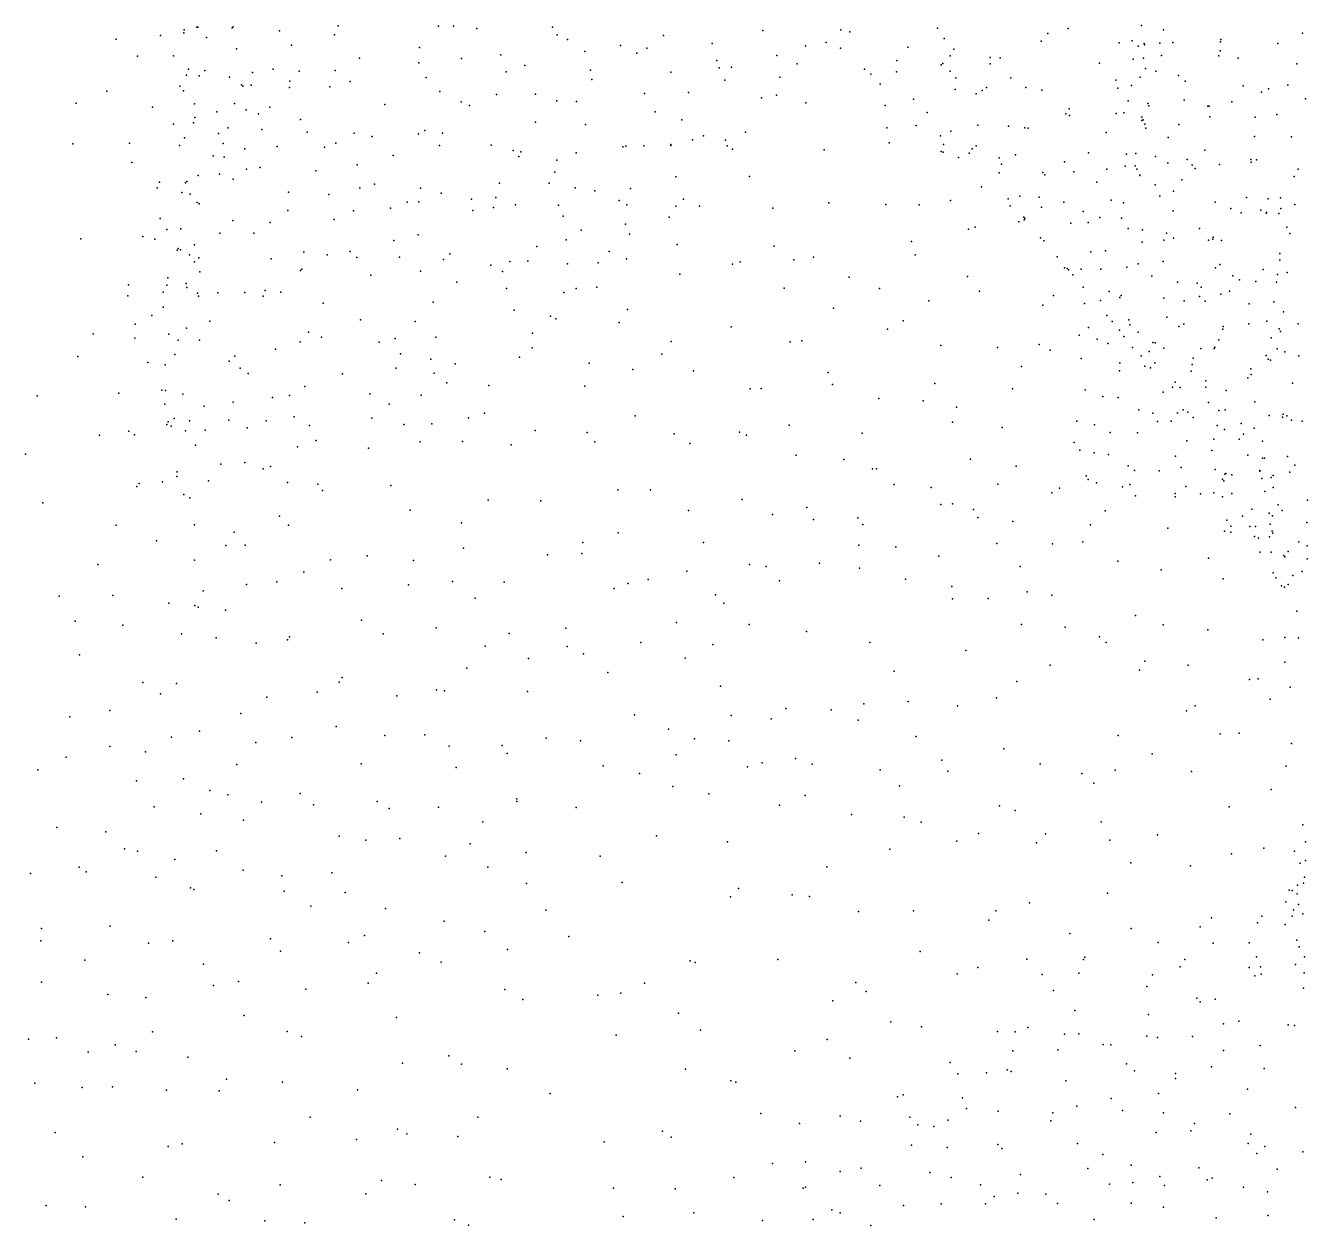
# Model space of a CAD drawing. Header units: metres. Extents: x -24.3 to 24.3, y -27.7 to 27.7.
# Drawn here: x -14.41 to -8.87, y -5.17 to 0.01 of the extents above; entities that cross this region are included whole.
import ezdxf

# ---------------------------------------------------------------- set-up
doc = ezdxf.new("R2010")
doc.units = ezdxf.units.M

msp = doc.modelspace()

# ---------------------------------------------------------------- linework, layer by layer
for p in [(-13.6699, 0.0031, 7.7257), (-13.6661, 0.0033, 7.4942), (-13.5181, 0.0003, 5.1321), (-13.5133, 0.0038, -4.4249), (-13.0594, 0.0093, -5.2602), (-12.6266, 0.0075, -8.0247), (-12.5624, 0.0078, 4.7697), (-12.135, 0.0028, -8.5539), (-9.5916, 0.0097, -10.8361), (-14.0194, -0.0486, 12.5831), (-13.828, -0.0327, 6.1402), (-13.7263, -0.0217, 12.5605), (-13.7247, -0.0083, 6.9652), (-13.6282, -0.042, 8.3291), (-13.3132, -0.0125, -5.9691), (-13.076, -0.0294, 4.9163), (-12.4612, -0.0027, 13.3676), (-12.1145, -0.0294, 7.8887), (-12.0701, -0.0509, 13.8718), (-11.6558, -0.0335, 14.4438), (-11.2269, -0.0116, 6.6206), (-10.8899, -0.0085, 17.8333), (-10.8504, -0.0167, 18.7559), (-10.4718, -0.0017, -5.1711), (-10.4427, -0.0464, 16.8062), (-9.9962, -0.0241, -4.8644), (-9.9075, -0.0024, 21.1174), (-9.496, -0.0083, -4.6026), (-9.248, -0.0503, 21.724), (-8.8953, -0.0232, 23.6094), (-13.4997, -0.0902, 8.8347), (-13.2613, -0.0742, -6.9103), (-12.7085, -0.0842, 13.0864), (-11.9953, -0.1025, -8.752), (-11.8407, -0.0765, 7.5489), (-11.7701, -0.1087, -8.955), (-11.7272, -0.087, 5.1215), (-11.4454, -0.0677, 7.0221), (-11.042, -0.0772, 5.7042), (-10.9526, -0.0637, 18.2507), (-10.8902, -0.0872, 18.5272), (-10.5997, -0.0836, 19.4586), (-10.401, -0.0916, 16.5619), (-10.0243, -0.057, -6.1466), (-9.6868, -0.0649, -11.3456), (-9.6313, -0.056, -10.3137), (-9.6049, -0.0786, -18.4524), (-9.5801, -0.0674, -10.615), (-9.5785, -0.0732, -6.4661), (-9.5115, -0.0664, -12.2601), (-9.4552, -0.063, 24.4672), (-9.2509, -0.0997, -20.2909), (-9.2505, -0.0597, 26.0893), (-9.0022, -0.0677, -4.3368), (-13.9261, -0.1224, -4.2178), (-13.7706, -0.1213, 5.9197), (-12.9673, -0.1312, 8.9469), (-12.7116, -0.1508, 8.7455), (-12.5272, -0.1318, 8.4715), (-12.3577, -0.1166, 4.9044), (-12.2537, -0.163, 13.6552), (-11.4243, -0.1415, 5.3309), (-11.1663, -0.1197, 15.1191), (-11.0774, -0.1559, 5.9358), (-10.6481, -0.1409, 17.4276), (-10.4555, -0.1597, -5.3592), (-10.449, -0.1535, -9.5952), (-10.4172, -0.1209, -5.7068), (-10.2452, -0.1285, 20.4551), (-10.2448, -0.1552, -5.847), (-10.2011, -0.1295, -9.7002), (-9.773, -0.1525, -4.8599), (-9.6265, -0.1345, -11.9485), (-9.5825, -0.1304, 25.0295), (-9.505, -0.1187, 25.672), (-9.2573, -0.1204, -6.6866), (-9.1741, -0.1306, -12.5992), (-8.9201, -0.1548, 22.0753), (-13.7152, -0.2041, 8.0246), (-13.7067, -0.1789, 6.8278), (-13.6604, -0.207, 7.0423), (-13.6359, -0.1837, 5.6394), (-13.5294, -0.2126, 5.3717), (-13.4305, -0.1922, 12.751), (-13.3406, -0.1788, -5.4465), (-13.2291, -0.1867, -7.1487), (-13.0727, -0.1846, -7.4291), (-12.6804, -0.2141, -8.0341), (-12.3348, -0.1905, -8.4297), (-11.9708, -0.1824, 14.0567), (-11.6242, -0.1916, 7.3143), (-11.4141, -0.1721, 14.8098), (-11.3621, -0.1691, 6.8061), (-11.1522, -0.2127, -9.2883), (-10.7877, -0.1779, 18.0083), (-10.7601, -0.1993, -9.4687), (-10.6492, -0.1901, 19.1467), (-10.417, -0.1873, 16.2305), (-10.3929, -0.2163, 19.9537), (-10.156, -0.2164, -5.1517), (-9.5968, -0.2133, 24.7781), (-9.5732, -0.176, 25.3555), (-9.5287, -0.1864, -18.1398), (-9.4319, -0.2059, 24.2616), (-14.0587, -0.2727, -4.1175), (-13.7445, -0.2512, -4.3486), (-13.7275, -0.2715, 7.7227), (-13.4774, -0.2454, 9.0382), (-13.4717, -0.2516, -5.92), (-13.4355, -0.2481, -6.7432), (-13.2705, -0.257, 12.8876), (-13.2681, -0.2296, -4.8622), (-13.0966, -0.2551, 5.0786), (-13.0084, -0.2317, 13.0056), (-12.6217, -0.2754, 4.9641), (-11.965, -0.2233, 7.7404), (-11.3899, -0.2263, -9.1706), (-10.7196, -0.2426, 15.7438), (-10.3956, -0.2655, 17.1409), (-10.2796, -0.2711, 20.258), (-10.2603, -0.2571, -5.5491), (-10.0905, -0.2577, 20.7112), (-10.0209, -0.2686, -9.939), (-9.7016, -0.2253, 21.3194), (-9.6937, -0.261, -11.7646), (-9.6341, -0.2486, -19.4663), (-9.403, -0.2306, -6.5603), (-9.1516, -0.2508, 21.8168), (-9.0421, -0.2629, -4.5201), (-8.9595, -0.2469, -17.2315), (-14.1918, -0.3249, 12.8451), (-13.6799, -0.3277, 6.3799), (-13.5077, -0.3262, -6.5357), (-12.8579, -0.3308, 5.0783), (-12.5293, -0.3193, -8.2741), (-12.3764, -0.2873, 8.3719), (-12.2076, -0.2858, -8.6092), (-12.1163, -0.3157, 8.0134), (-12.0304, -0.3182, -8.8157), (-11.7377, -0.2841, 5.3235), (-11.5476, -0.2793, 14.6699), (-11.232, -0.3024, 5.7364), (-11.1676, -0.2909, 6.1398), (-11.0411, -0.3235, 15.3533), (-10.5755, -0.3079, 17.666), (-10.3051, -0.2846, 16.8018), (-9.6489, -0.3146, -19.0898), (-9.5641, -0.3259, -12.0702), (-9.4063, -0.3128, 25.864), (-9.2014, -0.319, 26.0974), (-9.0725, -0.277, -6.7904), (-8.883, -0.3068, 23.2562), (-13.8621, -0.3427, 12.883), (-13.6793, -0.3864, 6.6134), (-13.5844, -0.3621, -6.155), (-13.4579, -0.354, 5.6124), (-13.4037, -0.3711, -5.1099), (-13.3547, -0.3426, 5.3235), (-12.4931, -0.3355, 13.486), (-11.6916, -0.3631, 14.5084), (-10.6973, -0.3352, 18.3178), (-10.517, -0.3661, 19.3138), (-9.9172, -0.3709, -5.1304), (-9.9037, -0.35, 20.9629), (-9.9017, -0.3789, -6.1578), (-9.7007, -0.3703, -11.3161), (-9.668, -0.3664, -4.9715), (-9.5898, -0.3856, 25.2502), (-9.5588, -0.3366, 25.5402), (-9.3039, -0.3374, 23.942), (-9.2985, -0.3377, -17.7231), (-9.2959, -0.384, -12.4137), (-9.1009, -0.3853, -12.5338), (-9.0066, -0.3737, 26.1999), (-13.7706, -0.4154, 8.3928), (-13.6853, -0.4103, 7.1566), (-13.5355, -0.4312, -4.6481), (-13.3902, -0.4389, -7.0493), (-13.2231, -0.396, -7.2882), (-12.2075, -0.4073, 13.815), (-11.992, -0.4179, 5.3827), (-11.5758, -0.3968, 7.1482), (-10.6915, -0.4314, -9.4606), (-10.5634, -0.4219, 17.9953), (-10.2971, -0.4195, 16.5563), (-10.1656, -0.4245, 20.411), (-10.0947, -0.4324, -5.4203), (-10.0807, -0.4329, -5.815), (-9.5891, -0.3993, -6.3923), (-9.5836, -0.3973, -18.5707), (-9.5772, -0.4161, 24.5012), (-9.5719, -0.4325, 21.4159), (-9.4295, -0.4179, -4.8659), (-13.7243, -0.4742, 8.9557), (-13.5764, -0.4555, -5.698), (-13.1933, -0.4511, 5.4285), (-12.9913, -0.4541, 13.1838), (-12.9137, -0.4697, 5.2532), (-12.7132, -0.4572, 13.3454), (-12.6864, -0.4431, -8.1186), (-12.6089, -0.4547, 8.7035), (-11.53, -0.4834, 14.7624), (-11.4829, -0.4664, 6.9185), (-11.3877, -0.4844, 14.9506), (-11.3006, -0.4508, 6.3759), (-10.6806, -0.4961, 15.8852), (-10.4585, -0.4664, 18.9153), (-10.4146, -0.4463, 16.2127), (-9.7438, -0.4521, 21.1846), (-9.4761, -0.4734, 24.2703), (-9.103, -0.4693, 23.4782), (-8.9432, -0.4704, -20.6527), (-14.2059, -0.5015, -4.0476), (-13.9617, -0.4982, -4.1668), (-13.7449, -0.5079, 7.5016), (-13.6005, -0.5527, 6.8341), (-13.5572, -0.5, 9.2298), (-13.463, -0.523, -4.9121), (-13.3232, -0.5121, 13.0338), (-13.1186, -0.5157, 9.1841), (-13.0703, -0.4982, -7.5611), (-12.8231, -0.5511, 8.9419), (-12.6228, -0.5081, 5.203), (-12.3989, -0.5067, 8.4593), (-12.3037, -0.5301, -8.6105), (-12.2714, -0.5351, 8.2585), (-12.0319, -0.5392, 14.0973), (-11.8303, -0.5131, 5.6037), (-11.8178, -0.5108, -8.9509), (-11.7402, -0.5101, 7.4439), (-11.6242, -0.503, 5.6966), (-11.6242, -0.508, -9.0583), (-11.3807, -0.5095, 5.8945), (-11.3576, -0.5242, 6.5785), (-10.9611, -0.5263, -9.322), (-10.456, -0.5339, -9.536), (-10.4482, -0.5366, 18.406), (-10.4462, -0.5032, 18.6969), (-10.3354, -0.5409, 19.2461), (-10.3226, -0.522, 19.6066), (-10.3054, -0.5088, 17.4326), (-10.1358, -0.5477, 20.188), (-9.8202, -0.5395, -10.1765), (-9.6559, -0.5454, -5.112), (-9.6156, -0.5423, -19.3692), (-9.317, -0.5286, 21.7054), (-13.9507, -0.582, 13.0392), (-13.5517, -0.5587, -6.7095), (-13.3972, -0.6036, 6.2812), (-12.9779, -0.5912, 5.5588), (-12.2793, -0.555, 5.4295), (-12.1163, -0.5717, 8.0099), (-10.3811, -0.5605, 17.7771), (-10.2057, -0.561, 16.8767), (-10.1952, -0.5884, 19.8737), (-9.923, -0.5781, -5.4645), (-9.6621, -0.5972, -11.6843), (-9.6178, -0.5964, 24.7878), (-9.5299, -0.5556, -12.0309), (-9.4779, -0.5833, 25.7067), (-9.3935, -0.5685, -6.4989), (-9.3719, -0.5934, 24.0153), (-9.3594, -0.6068, -18.1352), (-9.2539, -0.5907, 23.7652), (-9.119, -0.5682, -6.6973), (-9.1181, -0.5803, -4.7792), (-9.0948, -0.5696, 26.0597), (-13.7136, -0.6633, 13.0964), (-13.6653, -0.637, 7.0919), (-13.5723, -0.6318, -5.1162), (-13.5131, -0.6535, -6.9019), (-13.4561, -0.6095, 6.505), (-13.1569, -0.6178, 5.7546), (-12.125, -0.6228, 5.6412), (-11.6018, -0.6434, 6.9836), (-11.2842, -0.6414, 15.1404), (-10.2055, -0.6256, 17.2166), (-10.0165, -0.6245, -5.7119), (-10.0085, -0.634, 20.4247), (-9.8838, -0.6216, -5.9746), (-9.741, -0.6105, -10.4183), (-9.6107, -0.6102, 25.026), (-9.5987, -0.6361, -6.324), (-9.5981, -0.6377, -19.0059), (-9.4174, -0.6562, -5.0554), (-8.9317, -0.6422, 22.1933), (-8.9148, -0.6107, 22.8858), (-13.8422, -0.6909, 8.1719), (-13.831, -0.6666, 8.7459), (-13.7357, -0.7115, -5.8053), (-13.7198, -0.6693, 9.1123), (-13.6995, -0.7175, 7.3602), (-13.2741, -0.7102, 6.1198), (-13.1005, -0.7193, -7.5776), (-12.9667, -0.6903, -7.784), (-12.9026, -0.6756, 13.3654), (-12.7051, -0.6925, 13.4641), (-12.6158, -0.7139, 5.5965), (-12.3641, -0.6708, 5.6273), (-12.1485, -0.6707, -8.7227), (-12.0369, -0.6914, 5.8377), (-11.9521, -0.704, 7.7304), (-11.7973, -0.6937, 5.9632), (-10.2813, -0.6866, -9.5291), (-9.7844, -0.6658, -5.2916), (-9.5319, -0.6776, -18.6849), (-9.4526, -0.7045, -19.8773), (-13.669, -0.7539, -5.3263), (-13.6598, -0.7603, -4.6703), (-12.7625, -0.7533, -8.1247), (-12.7124, -0.7511, 8.8339), (-12.4844, -0.7395, 13.6628), (-12.3786, -0.7327, -8.5717), (-12.2943, -0.7638, 13.87), (-12.1083, -0.765, 14.0858), (-11.8465, -0.7461, 7.4117), (-11.8138, -0.7637, 7.1562), (-11.6019, -0.7695, 6.7768), (-11.5689, -0.7391, 6.2508), (-11.5, -0.7695, -9.0384), (-10.9417, -0.7552, -9.1877), (-10.6953, -0.7632, 15.9589), (-10.5513, -0.7636, 16.1487), (-10.4158, -0.7459, 16.3184), (-10.1671, -0.7382, 18.7822), (-10.1584, -0.7689, 18.524), (-10.1163, -0.7268, 17.0188), (-10.033, -0.7317, -9.7284), (-10.0234, -0.7746, 19.9776), (-9.9259, -0.752, 20.6064), (-9.7219, -0.7447, 21.0407), (-9.6681, -0.7562, -11.5086), (-9.5121, -0.7275, 21.3604), (-9.2733, -0.7527, 25.8309), (-9.1372, -0.7331, 23.4428), (-9.0443, -0.7378, -17.7204), (-8.9904, -0.7346, -20.4573), (-8.9295, -0.7631, 22.4243), (-13.829, -0.8239, -4.2673), (-13.2774, -0.7885, -7.3118), (-13.0772, -0.8272, 6.1616), (-12.9932, -0.7902, 9.0845), (-12.8342, -0.7784, 5.8781), (-12.4781, -0.7881, 8.5575), (-12.3886, -0.7751, 5.8365), (-12.0884, -0.813, 6.0816), (-11.6304, -0.8179, 6.5229), (-11.1824, -0.7791, -9.1138), (-10.0996, -0.818, 19.0499), (-10.0976, -0.8285, 17.4291), (-10.0955, -0.8235, 19.497), (-9.8434, -0.7925, -10.0385), (-9.7717, -0.8183, -5.537), (-9.6777, -0.8218, -10.8434), (-9.4543, -0.7907, 25.57), (-9.2051, -0.7803, 21.8492), (-9.1607, -0.7992, -17.9928), (-9.076, -0.7879, -6.692), (-9.0533, -0.8005, -4.8052), (-9.0507, -0.7968, 25.9915), (-8.9984, -0.801, 23.0934), (-8.9895, -0.7798, -12.4473), (-13.7997, -0.8705, 13.2131), (-13.7388, -0.8682, -6.155), (-13.5154, -0.8319, 9.2201), (-13.3533, -0.84, 6.7348), (-12.0113, -0.8738, -8.7602), (-11.8191, -0.8482, 6.2952), (-10.3382, -0.8696, -9.4029), (-10.3089, -0.8609, 16.5737), (-10.1203, -0.8378, 18.0113), (-9.8959, -0.8436, 20.2383), (-9.8208, -0.8402, -5.9237), (-9.6484, -0.8662, -5.3402), (-9.5862, -0.8717, 25.0036), (-9.3407, -0.8669, -12.1631), (-8.9634, -0.8611, 22.7275), (-14.1718, -0.9112, 13.1171), (-13.9029, -0.9016, 8.3145), (-13.8515, -0.9124, 8.8602), (-13.6808, -0.9363, 7.3917), (-13.5717, -0.8866, -6.7999), (-13.424, -0.8865, 6.9551), (-12.8196, -0.9184, 8.9436), (-12.715, -0.8931, 6.0591), (-12.0752, -0.9159, 7.8657), (-11.8015, -0.8906, 6.9264), (-11.5961, -0.9362, 14.8287), (-10.5843, -0.9231, -9.2385), (-10.0274, -0.9074, 17.7561), (-10.0126, -0.9195, 18.4225), (-9.5885, -0.9253, 24.4417), (-9.4953, -0.917, 24.1648), (-9.4838, -0.8865, -6.3642), (-9.4522, -0.9075, -11.8959), (-9.3015, -0.9175, 21.6766), (-9.2832, -0.9121, -18.3319), (-9.2813, -0.9044, -6.5445), (-9.2458, -0.9184, -5.0118), (-8.951, -0.8877, 22.2256), (-13.7547, -0.9605, -5.8057), (-13.7512, -0.9533, 7.7327), (-13.7416, -0.9589, 9.0566), (-13.7017, -0.9806, -5.4314), (-13.6612, -0.9931, -4.8166), (-13.2082, -0.9692, 13.385), (-13.1072, -0.9806, 9.1616), (-13.0084, -0.9664, 13.4783), (-12.9796, -0.9913, 6.4494), (-12.7946, -0.9908, 6.331), (-12.5786, -0.9765, 6.2147), (-12.2017, -0.9435, -8.6312), (-11.8899, -0.9663, 14.446), (-11.1778, -0.9428, 15.383), (-11.0078, -0.9903, 15.6235), (-10.5687, -0.9799, 16.1995), (-9.9551, -0.9887, 17.9879), (-9.8101, -0.9668, -5.7081), (-9.7469, -0.9622, 20.732), (-8.9943, -0.9744, -12.2885), (-13.6798, -1.0101, -5.162), (-13.3488, -0.9972, 9.231), (-13.2231, -1.0473, 6.8072), (-13.2172, -1.0423, -7.4678), (-12.7044, -1.0507, 13.6624), (-12.6047, -1.0003, 8.7154), (-12.4007, -1.0252, -8.4828), (-12.3195, -1.0084, 6.3541), (-12.2405, -1.0071, 8.1703), (-12.0697, -1.0184, 6.5268), (-11.9374, -1.0141, 7.6008), (-11.8154, -0.9969, 6.6269), (-11.3577, -1.0205, -8.9874), (-11.3239, -1.0106, 15.2132), (-11.0924, -1.0016, -9.0596), (-9.924, -1.0363, -9.7881), (-9.9126, -1.0389, 19.6587), (-9.9069, -1.0447, 19.0473), (-9.8509, -1.0414, 19.8703), (-9.7664, -1.0427, 20.2957), (-9.6549, -1.0331, -11.0576), (-9.6053, -1.0195, -11.3997), (-9.4982, -1.0086, 25.2566), (-9.2714, -1.0365, -12.0176), (-9.2528, -1.0225, -19.8846), (-9.0651, -1.0432, -4.9042), (-8.9938, -1.0029, 22.9443), (-13.7952, -1.08, -6.0298), (-13.7167, -1.104, -6.3474), (-13.6574, -1.0534, -6.5564), (-12.9187, -1.068, -7.8825), (-12.548, -1.0984, 6.4974), (-12.3504, -1.0517, 13.9306), (-11.5849, -1.0634, -8.9164), (-10.8528, -1.0771, 15.8576), (-10.3426, -1.0732, 16.5357), (-9.8873, -1.0667, 18.3024), (-9.5466, -1.0718, 24.6577), (-9.4353, -1.0984, -6.4552), (-9.3513, -1.1027, 25.4077), (-9.1966, -1.0709, 21.8149), (-9.1672, -1.088, 25.6915), (-9.0974, -1.0955, 23.148), (-9.0085, -1.0977, 22.575), (-9.0041, -1.0644, -6.8402), (-8.9621, -1.0564, -20.175), (-13.9688, -1.1572, -4.1169), (-13.9651, -1.1103, 8.5701), (-13.8164, -1.141, 8.9214), (-13.7995, -1.1116, 7.9395), (-13.7135, -1.1208, -4.6267), (-13.6681, -1.1457, 7.4914), (-13.6635, -1.1594, 9.171), (-13.5791, -1.1439, -6.9016), (-13.4628, -1.1424, 7.2499), (-13.3844, -1.1585, 13.4166), (-13.3752, -1.1338, -7.2216), (-13.3082, -1.1417, 7.0697), (-12.3332, -1.1257, 6.5849), (-12.0859, -1.1434, 7.8545), (-12.0328, -1.1256, 14.3306), (-11.9426, -1.12, 6.8112), (-11.1346, -1.1237, 15.5014), (-10.7221, -1.1251, -9.037), (-10.2904, -1.1364, -9.2914), (-9.9712, -1.1561, 17.2401), (-9.8433, -1.1199, 19.3483), (-9.7304, -1.1385, 20.0321), (-9.6787, -1.1553, -10.7121), (-9.3404, -1.1607, 21.4859), (-9.3331, -1.1202, 23.7995), (-9.2487, -1.1494, -6.7327), (-9.2113, -1.1365, -5.0628), (-13.8158, -1.2058, -4.3584), (-13.1245, -1.1892, 6.94), (-12.6499, -1.1842, -8.2214), (-11.8106, -1.2163, 14.6407), (-10.9206, -1.21, -8.9474), (-10.5096, -1.1792, -9.075), (-10.0173, -1.1979, -9.5363), (-9.8376, -1.1908, 17.8168), (-9.7682, -1.1774, -10.0788), (-9.685, -1.165, 20.6667), (-9.4943, -1.1676, 24.3969), (-9.4065, -1.1788, -5.2525), (-9.3168, -1.1808, -11.7907), (-9.1267, -1.1917, -11.965), (-9.0201, -1.1831, 22.1038), (-13.8641, -1.2417, 8.1843), (-13.6141, -1.266, 13.4064), (-12.9631, -1.2609, -7.7666), (-12.7274, -1.268, 6.7959), (-12.2999, -1.2196, -8.486), (-12.1432, -1.2448, 6.9433), (-12.1198, -1.2569, 7.3313), (-11.8472, -1.2722, -8.7706), (-10.6203, -1.2653, 16.2683), (-9.7402, -1.2418, 19.7056), (-9.7173, -1.2674, 18.8378), (-9.6455, -1.2611, -5.5664), (-9.4821, -1.25, -11.3891), (-9.0496, -1.2673, -19.675), (-8.9782, -1.2269, 25.8179), (-14.1182, -1.3213, -3.9999), (-13.936, -1.2797, 13.3153), (-13.7917, -1.3226, -5.8692), (-13.7151, -1.2971, 7.7586), (-13.1877, -1.3143, 9.1488), (-12.2213, -1.3184, 7.9615), (-11.3627, -1.2907, 15.2808), (-10.6883, -1.3011, -8.8685), (-9.8601, -1.3278, -9.7326), (-9.8199, -1.2936, 17.4406), (-9.6854, -1.3056, 19.2556), (-9.6408, -1.2828, 18.486), (-9.6054, -1.3148, 20.2088), (-9.4304, -1.2904, -6.675), (-9.4083, -1.2792, 24.1002), (-9.2395, -1.3011, 23.6217), (-9.2379, -1.2897, 25.379), (-9.1279, -1.2786, -19.0607), (-8.9972, -1.3, 22.7591), (-8.9904, -1.3119, -4.9384), (-8.9143, -1.2784, -18.3032), (-13.938, -1.3403, 8.6522), (-13.7505, -1.349, -4.8022), (-13.6589, -1.3487, -6.5877), (-13.2245, -1.3562, 7.2246), (-13.1316, -1.3358, -7.5088), (-12.8824, -1.358, 7.0224), (-12.8139, -1.3417, 8.9323), (-12.6382, -1.3363, 13.8503), (-12.2222, -1.3821, 14.2264), (-11.622, -1.3543, -8.7435), (-11.1089, -1.3564, 15.66), (-11.0578, -1.3516, -8.8055), (-10.4581, -1.3715, -8.9125), (-10.2128, -1.3798, 16.8671), (-10.0325, -1.3669, -9.2659), (-9.7823, -1.3447, -6.1744), (-9.7368, -1.3632, -9.9253), (-9.6668, -1.3329, -10.3319), (-9.6296, -1.3799, -6.3511), (-9.5417, -1.3592, 18.0766), (-9.5326, -1.3602, 20.7657), (-9.4948, -1.3834, -11.1867), (-9.2742, -1.3792, -6.8152), (-9.2569, -1.347, -5.1837), (-9.0305, -1.3393, -18.6073), (-14.1849, -1.4187, 13.3497), (-13.7651, -1.4113, 8.0469), (-13.5315, -1.4388, 7.6593), (-13.5057, -1.4182, -6.9129), (-13.3302, -1.3871, -7.2149), (-12.7904, -1.4078, -7.9692), (-12.6601, -1.4301, 8.6568), (-12.2766, -1.422, 7.2231), (-11.663, -1.4087, 14.9427), (-9.9853, -1.3917, 17.243), (-9.851, -1.4278, -9.5231), (-9.5924, -1.4157, 19.6847), (-9.5586, -1.3974, -10.8663), (-9.3675, -1.4258, 21.0955), (-9.3342, -1.3846, 25.0803), (-9.2774, -1.3846, 21.3314), (-9.053, -1.4143, -11.7569), (-9.0441, -1.4305, 21.9306), (-9.0343, -1.4349, 25.5376), (-9.0055, -1.3866, 23.0441), (-8.9714, -1.3985, 22.4603), (-8.9122, -1.4164, -19.2943), (-13.8827, -1.4451, -4.2825), (-13.8078, -1.4559, -5.5321), (-13.484, -1.47, 13.5265), (-13.4493, -1.4931, 9.033), (-12.8105, -1.4697, 13.838), (-12.6461, -1.4908, 7.2021), (-12.5549, -1.4506, -8.2078), (-11.9768, -1.4474, 14.5514), (-11.7882, -1.4752, -8.6175), (-11.5255, -1.4806, 15.1685), (-10.9441, -1.4886, 15.9562), (-10.1091, -1.4625, 17.0448), (-9.6861, -1.4805, 17.6011), (-9.6848, -1.4467, -5.7512), (-9.5766, -1.4609, 17.809), (-9.5528, -1.4682, -10.6168), (-9.5329, -1.4461, 19.9248), (-9.3772, -1.4826, 18.5832), (-9.3718, -1.4542, 18.3127), (-9.119, -1.4719, 21.6856), (-13.2044, -1.5484, 7.4542), (-13.0409, -1.4948, 13.7433), (-12.5911, -1.5332, 8.3975), (-12.4095, -1.5441, 7.8009), (-11.9945, -1.5472, -8.5239), (-10.9258, -1.5397, -8.6073), (-10.4835, -1.5362, -8.7058), (-9.4461, -1.5305, 19.3975), (-9.3134, -1.5243, 23.9836), (-9.1316, -1.5109, -11.5572), (-9.1172, -1.4966, 23.4312), (-8.9383, -1.5338, 22.7194), (-14.3596, -1.5884, 13.3901), (-14.0068, -1.5773, -4.0613), (-13.821, -1.5643, -5.1918), (-13.8064, -1.5668, -4.8257), (-13.731, -1.5817, 8.8261), (-13.3437, -1.5957, 7.6446), (-13.2708, -1.5876, 13.6819), (-12.9239, -1.5806, 7.5829), (-12.7011, -1.5866, 7.4263), (-11.2815, -1.5596, 15.5409), (-11.2334, -1.5578, -8.5996), (-10.7258, -1.601, 16.3135), (-10.1483, -1.5596, -8.6785), (-9.8342, -1.5633, -9.2488), (-9.7587, -1.5924, -6.1665), (-9.6919, -1.5965, -9.4885), (-9.4971, -1.5733, -6.8078), (-9.4579, -1.5524, 20.4435), (-9.4237, -1.5533, -5.47), (-9.3133, -1.551, 24.335), (-9.2248, -1.5666, 23.776), (-13.8085, -1.6255, -4.5191), (-13.6392, -1.6331, 7.9946), (-13.5138, -1.6165, -6.7739), (-12.8394, -1.6252, 8.6569), (-10.5332, -1.6104, 16.5784), (-10.3905, -1.6382, -8.4772), (-9.603, -1.6494, -9.7608), (-9.4118, -1.6495, 20.0323), (-9.3906, -1.6602, 20.6406), (-9.3017, -1.6174, 18.9256), (-9.2564, -1.6531, 24.5199), (-9.23, -1.6495, 24.9088), (-9.1013, -1.6149, 25.2308), (-13.8001, -1.7123, -5.0175), (-13.794, -1.7012, -5.3923), (-13.7678, -1.6865, 8.5617), (-13.7014, -1.6973, -6.1952), (-13.5324, -1.6935, 8.8955), (-13.3706, -1.6969, -6.986), (-13.25, -1.6795, -7.1957), (-12.9145, -1.6852, -7.718), (-12.7764, -1.7134, -7.8963), (-12.6563, -1.71, 8.2499), (-12.4979, -1.6845, 7.975), (-12.4285, -1.6644, 14.1607), (-11.7776, -1.6753, 14.9442), (-10.4071, -1.7031, 16.7902), (-9.871, -1.698, 17.4324), (-9.7943, -1.7148, -6.5293), (-9.5418, -1.664, -10.0784), (-9.5224, -1.6994, -5.6127), (-9.4636, -1.699, -10.4362), (-9.4359, -1.6631, 17.8276), (-9.3682, -1.6832, 19.6526), (-9.161, -1.7083, 18.4617), (-9.0398, -1.6741, 21.8494), (-8.9816, -1.6815, -7.2001), (-8.98, -1.6689, -5.0117), (-8.9633, -1.676, -11.5154), (-8.9436, -1.6935, 25.3945), (-8.8974, -1.6992, 22.275), (-14.0908, -1.7588, -3.9669), (-13.964, -1.7415, 13.4681), (-13.9389, -1.7569, -4.2466), (-13.7812, -1.7198, -5.7896), (-13.7197, -1.7397, 8.3013), (-13.6339, -1.7377, 13.5882), (-13.4524, -1.7272, 7.92), (-13.1834, -1.7171, 8.9036), (-12.2099, -1.7389, -8.3225), (-11.9846, -1.7471, -8.3518), (-11.6088, -1.7537, -8.3964), (-11.3277, -1.7455, -8.4261), (-11.2973, -1.7595, 15.6358), (-11.1128, -1.716, 15.8574), (-10.7972, -1.7503, -8.3554), (-10.1927, -1.7265, 17.0801), (-9.7266, -1.7469, -9.0834), (-9.6083, -1.7493, 17.6396), (-9.2636, -1.7176, 21.0868), (-9.2326, -1.7344, -5.2282), (-9.1512, -1.7545, 18.6969), (-9.1047, -1.7294, 21.5805), (-13.6764, -1.8026, 8.7705), (-13.2363, -1.8096, 7.7991), (-13.1544, -1.7819, 13.8304), (-12.9297, -1.8156, 7.9074), (-12.7062, -1.7879, 14.0435), (-12.5238, -1.7865, -8.1067), (-12.3129, -1.8004, 14.3461), (-11.9518, -1.7872, 14.7761), (-11.5414, -1.7948, 15.3297), (-9.8816, -1.7913, -8.7137), (-9.8569, -1.8233, -6.3411), (-9.395, -1.7829, -7.2195), (-9.2872, -1.8249, -10.9411), (-9.2786, -1.7767, 17.983), (-9.1686, -1.7764, -11.1758), (-9.0692, -1.7847, 23.5245), (-14.4097, -1.8406, -3.8607), (-13.463, -1.877, 8.1011), (-11.083, -1.846, -8.2326), (-10.8765, -1.8647, 16.2599), (-10.3291, -1.8622, -8.0144), (-9.796, -1.8358, -6.0945), (-9.7332, -1.8421, -7.0749), (-9.4445, -1.8495, -9.8639), (-9.1321, -1.8455, 24.3532), (-9.068, -1.8578, -7.4206), (-9.06, -1.8588, 24.9893), (-8.9603, -1.8511, -11.2027), (-13.7553, -1.918, -5.0959), (-13.5667, -1.8841, -6.4137), (-13.3842, -1.9037, 8.7855), (-13.3521, -1.8949, 13.7937), (-10.7521, -1.905, 16.4517), (-10.7351, -1.9037, -8.1678), (-10.1326, -1.8922, 17.3106), (-9.8297, -1.9346, -7.7227), (-9.6481, -1.8911, -8.7262), (-9.622, -1.9118, -7.3854), (-9.5145, -1.9129, -9.0192), (-9.4201, -1.8983, -9.6505), (-9.2732, -1.9079, 19.891), (-9.2307, -1.928, 19.5665), (-9.2274, -1.9244, -10.6085), (-9.2009, -1.9301, 20.9871), (-9.0805, -1.9109, 24.6378), (-9.0804, -1.9151, 18.8551), (-9.0223, -1.9334, 18.5017), (-8.9508, -1.9193, 21.8063), (-8.9286, -1.8889, 23.2252), (-13.9297, -1.9801, -4.1767), (-13.919, -1.968, 13.5701), (-13.8182, -1.961, -4.3665), (-13.7566, -1.9378, -4.8527), (-13.6199, -1.9569, -6.1463), (-13.2793, -1.963, 8.3832), (-13.1473, -1.9711, 8.1502), (-12.8325, -1.9764, 14.0785), (-10.6591, -1.9718, 16.6412), (-10.4993, -1.9844, 16.8769), (-10.2119, -1.9701, -7.5857), (-9.9454, -1.9886, -7.0408), (-9.8214, -1.9505, 17.6535), (-9.7857, -1.965, -8.0725), (-9.6727, -1.9817, -8.2735), (-9.6419, -1.9723, -7.8931), (-9.4002, -1.98, -7.5909), (-9.2415, -1.9494, -10.3529), (-9.2356, -1.9565, 20.3219), (-9.0719, -1.9456, -10.9037), (-9.0317, -1.9419, 23.6963), (-9.0223, -1.9844, 21.4842), (-13.7262, -2.0158, -5.4792), (-13.7007, -2.0301, 13.6997), (-13.1284, -1.9986, -7.2065), (-12.4127, -2.0398, 14.4231), (-12.1853, -2.0428, -8.0624), (-11.8518, -1.9958, 15.031), (-11.712, -1.9953, -8.1728), (-11.3156, -2.0365, -8.1366), (-9.9781, -2.0076, -6.7464), (-9.6167, -2.0204, 17.8165), (-9.446, -2.0116, -8.1191), (-9.4455, -2.025, -8.6213), (-9.3359, -2.0125, -9.3573), (-9.2784, -2.0074, -5.3097), (-9.2407, -2.0253, -7.8377), (-9.2015, -2.0109, 20.6439), (-9.0589, -2.0029, 18.1617), (-8.8748, -2.0401, 25.1115), (-14.3361, -2.0514, 13.4261), (-12.7496, -2.0833, -7.6298), (-11.5474, -2.0844, 15.5005), (-11.1852, -2.1019, 16.0119), (-11.0356, -2.0708, -7.9792), (-10.458, -2.0584, -7.6503), (-10.407, -2.056, 17.0703), (-10.3163, -2.0796, -7.3159), (-9.7485, -2.0855, -5.9866), (-9.1143, -2.0792, -10.2115), (-9.0402, -2.0955, -7.9128), (-9.0005, -2.0605, -10.7241), (-8.9837, -2.0846, 24.3278), (-14.0181, -2.1484, -3.9717), (-13.68, -2.1459, -5.7122), (-13.3133, -2.109, -6.8119), (-13.2746, -2.148, 13.9528), (-12.5282, -2.1376, -7.7607), (-11.0073, -2.1234, 16.2733), (-10.8164, -2.116, -7.8749), (-10.7944, -2.1445, 16.5848), (-10.298, -2.1151, 17.2744), (-10.1466, -2.1321, -7.0565), (-9.812, -2.1461, 17.8082), (-9.2227, -2.1262, -8.2462), (-9.2055, -2.1514, -9.1723), (-9.1556, -2.1082, 20.1815), (-9.1234, -2.154, 20.8131), (-9.0993, -2.1529, 19.4944), (-9.0349, -2.1435, 21.2183), (-9.0248, -2.1073, 19.0223), (-8.8774, -2.1359, 24.8588), (-13.5093, -2.1774, 13.8583), (-11.8507, -2.1815, 15.1603), (-9.4774, -2.1609, 17.999), (-9.2323, -2.1737, 18.1464), (-9.2059, -2.1774, -8.5496), (-9.103, -2.1968, 20.5575), (-9.0852, -2.2043, -9.521), (-9.0387, -2.1983, -9.8379), (-9.0261, -2.1732, 18.4304), (-9.0243, -2.1816, -8.1153), (-13.8442, -2.2155, -4.2269), (-13.5454, -2.2362, -6.0497), (-13.4621, -2.2341, -6.3243), (-12.5192, -2.2474, 14.4734), (-12.0035, -2.2229, 14.983), (-11.4823, -2.2227, 15.699), (-10.8112, -2.2339, -7.6665), (-10.6512, -2.2407, 16.9073), (-10.2153, -2.2269, 17.4928), (-9.9755, -2.2284, -6.3497), (-9.8444, -2.2196, -6.1491), (-9.0781, -2.2641, 19.8551), (-9.0316, -2.2646, -8.8457), (-8.9581, -2.2609, -8.3119), (-8.9118, -2.2203, -10.4394), (-8.8761, -2.2373, 23.951), (-14.0977, -2.3172, 13.5803), (-13.6803, -2.2989, -5.016), (-13.0935, -2.2972, -6.9549), (-12.935, -2.2795, -7.2148), (-12.7342, -2.3004, 14.3428), (-12.1565, -2.276, 14.8178), (-12.0083, -2.2704, -7.8932), (-11.2836, -2.318, 16.047), (-10.982, -2.3114, 16.4563), (-10.4666, -2.2813, 17.2022), (-9.6931, -2.3032, -5.9291), (-9.302, -2.2908, -5.3624), (-8.976, -2.2791, 19.1756), (-8.9724, -2.285, -9.1688), (-8.875, -2.2929, -10.1564), (-13.2088, -2.351, -6.7243), (-11.5543, -2.3469, -7.8602), (-11.2118, -2.3262, -7.813), (-10.8088, -2.3332, 16.7393), (-10.1149, -2.3258, -6.7663), (-9.5065, -2.3411, -5.6497), (-9.2386, -2.3789, 18.3347), (-9.0225, -2.353, -5.1238), (-9.0109, -2.3745, 20.2613), (-8.9371, -2.3651, 21.219), (-8.8973, -2.3474, -8.6916), (-13.6437, -2.4319, -5.275), (-13.4555, -2.4044, 13.9936), (-13.3251, -2.393, -6.46), (-13.0442, -2.4215, 14.2173), (-12.757, -2.4049, -7.2685), (-12.5657, -2.3913, -7.4609), (-12.3434, -2.3945, -7.6467), (-11.8683, -2.4214, 15.3252), (-11.8081, -2.3995, -7.8081), (-11.7218, -2.3827, 15.4961), (-11.154, -2.3876, 16.2801), (-10.6104, -2.3815, -7.3574), (-10.4104, -2.4128, -7.1306), (-8.986, -2.4104, 20.8534), (-8.974, -2.4155, 19.6035), (-8.9584, -2.4034, 18.9464), (-14.265, -2.4549, -3.7521), (-14.0337, -2.4521, -3.8615), (-13.7908, -2.4839, -4.212), (-12.4686, -2.4636, 14.6612), (-11.4311, -2.4483, 15.9472), (-11.3943, -2.4843, -7.7038), (-10.4067, -2.4665, 17.4588), (-10.2532, -2.4642, -6.8977), (-10.0847, -2.4358, 17.8181), (-9.9785, -2.4503, -6.3816), (-13.6793, -2.4952, -4.8879), (-13.6647, -2.5021, 13.9451), (-13.5465, -2.515, -5.6968), (-9.617, -2.5378, -5.8422), (-8.9202, -2.5197, 21.0541), (-14.1963, -2.5625, 13.5563), (-13.99, -2.579, 13.78), (-12.9595, -2.5585, -6.8927), (-12.6367, -2.5913, 14.6053), (-12.0765, -2.592, 15.1791), (-11.5994, -2.5684, 15.8106), (-11.2855, -2.5773, 16.249), (-10.1088, -2.5765, -6.5132), (-9.9209, -2.5878, 18.0503), (-9.497, -2.5782, -5.6644), (-9.3042, -2.6003, -5.3885), (-13.736, -2.6164, -4.4091), (-13.5875, -2.6349, -5.4158), (-13.2795, -2.6426, 14.2021), (-13.2707, -2.6304, -6.2638), (-12.866, -2.6165, 14.4533), (-12.322, -2.6149, -7.4359), (-11.7531, -2.6545, -7.5813), (-11.0375, -2.607, 16.6269), (-10.7644, -2.6545, -7.2856), (-9.7718, -2.6304, -6.0885), (-9.743, -2.6546, 18.2302), (-9.067, -2.6431, 18.6951), (-8.9716, -2.6325, -5.1164), (-8.9131, -2.6342, 19.4705), (-14.177, -2.7084, -3.7031), (-13.4147, -2.6569, -5.8433), (-12.4249, -2.6707, 14.8656), (-12.0718, -2.6724, -7.5337), (-12.001, -2.7029, 15.3665), (-11.4418, -2.6626, -7.5335), (-10.349, -2.6891, -6.7826), (-12.505, -2.7653, -7.1048), (-12.2381, -2.7231, 15.0837), (-11.561, -2.7217, 15.9844), (-9.9852, -2.7521, -6.2952), (-9.5761, -2.7349, 18.4241), (-9.3896, -2.752, 18.5845), (-8.9722, -2.7387, 19.203), (-13.0426, -2.8052, -6.5144), (-11.8958, -2.7835, 15.5732), (-10.6588, -2.778, 17.4014), (-10.1299, -2.8222, 18.0552), (-9.5999, -2.7744, -5.8253), (-9.1247, -2.8142, 18.8175), (-9.0875, -2.8115, -5.2273), (-13.9036, -2.827, -3.9266), (-13.8267, -2.8764, 14.0138), (-13.7589, -2.8317, -4.1317), (-13.151, -2.8689, -6.2395), (-13.0558, -2.8261, 14.4604), (-12.6351, -2.8583, -6.8817), (-12.6005, -2.8625, 14.8502), (-12.243, -2.8655, -7.2373), (-11.4084, -2.8434, 16.29), (-8.9496, -2.8471, 19.4339), (-13.3688, -2.8911, 14.2982), (-12.8065, -2.8843, -6.6941), (-10.7901, -2.9198, -7.0772), (-10.5991, -2.9093, 17.6156), (-10.3863, -2.9278, -6.7049), (-10.2177, -2.8928, -6.5172), (-9.3596, -2.9286, 18.7449), (-9.0357, -2.8993, 19.0204), (-14.2187, -2.9753, 13.7126), (-14.0464, -2.9479, -3.6989), (-13.4804, -2.9611, -5.4122), (-11.7802, -2.9669, 15.8765), (-11.3627, -2.9702, -7.3259), (-11.1908, -2.9843, 16.734), (-11.1274, -2.9389, -7.2913), (-10.9308, -2.9448, 17.118), (-9.3965, -2.95, -5.5285), (-13.6593, -3.0375, -4.5256), (-13.0682, -3.0173, 14.598), (-11.6335, -3.0285, 16.1266), (-10.8142, -2.9904, 17.3497), (-13.7797, -3.0639, 14.1189), (-13.4152, -3.0868, 14.409), (-13.2596, -3.0649, -5.7795), (-12.8586, -3.0557, -6.4568), (-12.6862, -3.0538, 14.9198), (-12.3516, -3.0989, -6.8793), (-12.1623, -3.0678, 15.4605), (-12.0139, -3.0798, -7.1889), (-11.5217, -3.0699, 16.313), (-11.3733, -3.0792, 16.5278), (-10.5648, -3.0609, 17.7802), (-9.6922, -3.0562, 18.5808), (-9.2518, -3.0483, 18.9225), (-9.17, -3.0462, -5.3667), (-8.9432, -3.0904, -5.2353), (-14.2344, -3.1491, -3.5734), (-14.0454, -3.104, 13.9328), (-13.8917, -3.1264, -3.8546), (-12.5809, -3.1017, -6.6636), (-12.3306, -3.1333, 15.3189), (-11.6011, -3.1397, -7.1875), (-10.1849, -3.114, 18.211), (-9.5446, -3.135, -5.7617), (-14.3574, -3.2048, 13.6706), (-13.4978, -3.1806, -5.2375), (-12.9614, -3.1781, 14.8008), (-12.5505, -3.1946, 15.159), (-11.9155, -3.1871, 15.873), (-11.2918, -3.1913, -7.1942), (-11.2292, -3.1744, 16.851), (-11.0853, -3.1558, 17.0665), (-11.0137, -3.1792, -7.0954), (-10.7199, -3.205, -6.9191), (-10.4531, -3.1629, 17.9647), (-10.4276, -3.2101, -6.7863), (-10.0283, -3.1784, 18.4161), (-9.7052, -3.2058, -5.9732), (-8.9663, -3.1888, 19.3452), (-13.931, -3.2514, 14.1728), (-13.7281, -3.2432, -4.194), (-11.7588, -3.2205, 16.1059), (-9.8492, -3.2207, -6.1474), (-9.7968, -3.2626, 18.6579), (-9.3751, -3.2115, -5.6238), (-13.6146, -3.2935, -4.5101), (-13.536, -3.3119, -4.8597), (-13.2241, -3.3071, -5.7089), (-11.6147, -3.2761, 16.3478), (-11.459, -3.3085, 16.6051), (-11.0429, -3.3148, 17.2505), (-10.6361, -3.2736, 17.7895), (-9.0305, -3.2899, -5.3667), (-13.8541, -3.364, 14.3478), (-13.3918, -3.3443, -5.3632), (-13.167, -3.3561, 14.7972), (-12.8916, -3.3416, 14.9795), (-12.8402, -3.3719, -6.2498), (-12.6274, -3.3656, -6.4301), (-12.2883, -3.3415, 15.5246), (-12.2881, -3.329, -6.7681), (-12.032, -3.3672, -6.981), (-11.1544, -3.3565, -7.0998), (-10.2042, -3.3594, -6.6092), (-9.2127, -3.3642, -5.5407), (-13.6537, -3.395, 14.5301), (-13.4689, -3.422, -5.0913), (-12.4357, -3.4286, -6.5674), (-10.8438, -3.3971, -6.9284), (-10.6164, -3.409, -6.8231), (-10.5425, -3.4297, 17.9864), (-10.1362, -3.3797, 18.4488), (-9.7654, -3.4291, -6.1156), (-14.2747, -3.4535, 14.0364), (-14.0627, -3.4728, -3.5372), (-10.2956, -3.4799, 18.3063), (-10.0061, -3.4805, 18.6319), (-9.5224, -3.4852, 18.9589), (-8.8937, -3.4416, -7.1194), (-13.0564, -3.4911, -5.8782), (-12.9401, -3.5076, -6.0663), (-12.7941, -3.5015, 15.1845), (-12.4895, -3.5239, 15.476), (-11.6856, -3.4887, 16.4181), (-11.3793, -3.5157, 16.8803), (-10.3889, -3.513, -6.6956), (-10.0441, -3.5198, -6.4719), (-9.7281, -3.508, 18.8353), (-8.8829, -3.5152, -7.3126), (-13.9821, -3.5461, 14.418), (-13.9267, -3.556, -3.8624), (-13.7647, -3.5917, -4.2336), (-13.586, -3.5546, -4.6654), (-12.5962, -3.5773, -6.3512), (-12.2481, -3.5608, -6.6566), (-11.928, -3.5775, 16.1777), (-10.6775, -3.5475, 17.8571), (-9.2024, -3.5671, 19.215), (-9.0629, -3.5424, 19.449), (-8.931, -3.5561, -7.0085), (-8.8833, -3.5958, -7.4037), (-14.3894, -3.6518, 14.0611), (-14.1784, -3.6253, 14.33), (-14.1486, -3.6442, -3.6732), (-13.4705, -3.6371, -4.9997), (-13.0868, -3.6495, 15.0863), (-12.4134, -3.6248, -6.474), (-10.9494, -3.6229, 17.5184), (-9.6367, -3.6053, -6.0775), (-9.3799, -3.6193, -5.8327), (-8.9057, -3.6072, -7.2457), (-13.8479, -3.6682, 14.6439), (-13.3036, -3.662, 14.9482), (-12.2462, -3.6952, 15.8687), (-11.8336, -3.6916, -6.893), (-8.9168, -3.7018, 19.6754), (-8.8912, -3.6937, -7.4355), (-8.8875, -3.6685, -6.8256), (-13.6984, -3.714, 14.7975), (-13.6827, -3.7207, -4.4598), (-13.2926, -3.728, -5.3453), (-13.0296, -3.7337, -5.7433), (-11.3652, -3.7527, -6.939), (-11.3318, -3.717, 17.0234), (-11.0991, -3.7449, 17.3594), (-11.0252, -3.7509, -7.0125), (-9.7375, -3.7369, -6.2472), (-8.9527, -3.7235, -7.0021), (-8.9398, -3.7256, -7.1007), (-8.9194, -3.7392, -7.267), (-13.178, -3.7937, -5.5204), (-12.8554, -3.8029, -6.0026), (-12.1629, -3.8098, 16.069), (-10.8132, -3.8168, 17.781), (-10.5752, -3.8136, -6.8743), (-10.2201, -3.8132, -6.6663), (-10.0748, -3.7785, 18.61), (-8.9671, -3.7747, -5.603), (-8.9353, -3.8085, -6.9065), (-8.913, -3.7862, -7.3587), (-12.6029, -3.858, 15.6431), (-10.2503, -3.853, 18.461), (-9.2893, -3.8429, 19.275), (-9.0898, -3.8649, -5.7665), (-9.0721, -3.8369, 19.5383), (-8.97, -3.8728, -7.012), (-8.9408, -3.8359, -7.1968), (-8.8945, -3.8265, -7.4902), (-14.3414, -3.8893, -3.851), (-14.0453, -3.8789, -3.9648), (-12.9464, -3.9194, 15.3991), (-12.4262, -3.9019, 15.8366), (-12.0639, -3.9236, -6.6172), (-9.9011, -3.9116, -6.505), (-9.6352, -3.8896, 19.0235), (-9.3378, -3.8831, 3.0486), (-14.3435, -3.9426, 14.4662), (-13.8792, -3.9535, 14.8913), (-13.7739, -3.9425, -4.4339), (-13.3517, -3.934, 15.1712), (-13.0152, -3.9506, -5.7729), (-12.3284, -3.9798, -6.4213), (-9.5198, -3.9498, 3.2838), (-9.2812, -3.9525, -5.9753), (-9.1259, -3.9511, 3.1171), (-8.9203, -3.9397, -7.2391), (-8.9098, -3.969, -6.8829), (-14.1545, -4.0259, 14.7375), (-13.3096, -3.9871, -5.3354), (-12.7084, -3.9949, -6.1454), (-12.616, -4.0348, 15.774), (-11.54, -4.029, -6.84), (-11.5187, -4.0363, 16.8356), (-11.1614, -4.0231, 17.338), (-10.5463, -3.9884, 18.1417), (-10.0866, -4.0225, 18.6104), (-9.8419, -4.0236, 3.4651), (-9.8357, -4.0139, 18.8445), (-9.4038, -4.0232, 2.783), (-9.095, -4.0121, 3.4359), (-8.8868, -4.012, -7.3639), (-13.641, -4.043, 15.1252), (-12.8951, -4.0824, 15.5645), (-10.3868, -4.0856, 18.3142), (-10.2983, -4.0577, -6.7851), (-10.0202, -4.0884, -6.6689), (-9.8618, -4.0832, 3.102), (-9.5441, -4.0893, -6.2764), (-9.4235, -4.0557, 3.7336), (-9.1254, -4.0585, 2.7938), (-9.1014, -4.0942, 3.9115), (-9.0768, -4.0546, 19.5118), (-9.074, -4.0868, -5.9488), (-8.9267, -4.0454, -7.1063), (-8.8892, -4.0804, -6.9987), (-14.3406, -4.1213, -4.0764), (-13.5979, -4.1359, -4.8744), (-13.4909, -4.1187, 15.2692), (-12.9305, -4.1259, -5.9097), (-11.7377, -4.1255, 16.5613), (-10.8248, -4.1226, -6.9441), (-9.5685, -4.1398, 3.8955), (-8.8914, -4.1474, -7.1476), (-14.0546, -4.1745, -4.2431), (-13.891, -4.1874, -4.5007), (-13.1993, -4.1517, 15.4454), (-12.3409, -4.1525, 16.0051), (-12.2629, -4.1963, -6.4564), (-11.9387, -4.1778, 16.3647), (-11.839, -4.1683, -6.7649), (-10.9244, -4.2019, 17.6478), (-10.7795, -4.161, 17.8292), (-9.9715, -4.1572, 3.3355), (-9.3526, -4.1906, -6.232), (-9.3383, -4.2063, 19.2793), (-9.273, -4.1953, 2.492), (-11.5904, -4.2555, -6.824), (-9.8785, -4.2435, 4.0346), (-9.5609, -4.2608, 19.0903), (-13.4667, -4.265, -5.2325), (-12.8076, -4.2734, -6.0583), (-10.6729, -4.2928, -6.8945), (-10.5414, -4.3137, 18.0854), (-9.2373, -4.3015, 4.3373), (-9.1714, -4.2904, 19.4037), (-8.9572, -4.3063, 19.5754), (-8.9299, -4.3088, -6.0423), (-14.3975, -4.3672, 14.9197), (-14.276, -4.3618, -4.3299), (-13.8624, -4.3352, -4.6893), (-13.2797, -4.3347, -5.4306), (-13.2181, -4.3553, 15.6166), (-11.8592, -4.3504, 16.4849), (-11.4961, -4.3289, 16.9377), (-10.9479, -4.3692, -6.9368), (-10.2125, -4.3338, 3.7784), (-10.1361, -4.3355, 18.5554), (-10.0821, -4.3178, 3.9581), (-9.9238, -4.3456, 18.753), (-9.8613, -4.3439, 4.2811), (-9.568, -4.355, -6.5239), (-9.5215, -4.3605, 4.4), (-9.3703, -4.3554, 2.2955), (-14.1401, -4.4242, 15.1679), (-14.0225, -4.3927, -4.5069), (-13.9318, -4.421, 15.344), (-11.0882, -4.4176, 17.4104), (-10.147, -4.4177, 4.1545), (-9.9521, -4.4137, 2.8365), (-9.7564, -4.391, 18.9077), (-9.7233, -4.3915, 2.5392), (-9.237, -4.4169, 4.5224), (-9.0781, -4.3952, 2.2756), (-13.7094, -4.4458, 15.4355), (-12.7826, -4.4705, 15.8905), (-12.5819, -4.4399, -6.2118), (-12.5271, -4.4749, 16.0113), (-10.8499, -4.45, 17.6898), (-10.4171, -4.4678, 3.8353), (-9.6559, -4.4743, 4.53), (-12.3307, -4.4952, 16.1276), (-11.5603, -4.4967, -6.84), (-10.3843, -4.5167, 4.0451), (-10.2601, -4.5127, -6.8544), (-10.171, -4.4994, 4.3676), (-10.1535, -4.5069, 3.0283), (-9.621, -4.5046, 2.3398), (-9.4438, -4.5164, 4.6454), (-9.4438, -4.5378, -6.5953), (-9.2891, -4.4876, 2.0759), (-9.0614, -4.4949, 19.4648), (-14.3703, -4.558, 15.1885), (-14.1658, -4.5757, 15.4404), (-14.0342, -4.573, -4.6676), (-13.802, -4.5876, -4.9112), (-13.574, -4.5902, -5.1876), (-13.543, -4.5404, 15.5798), (-13.3002, -4.5535, 15.7076), (-12.976, -4.5858, -5.8692), (-11.3642, -4.5472, 17.0904), (-11.3435, -4.553, -6.8775), (-9.9174, -4.5476, 4.525), (-9.1339, -4.5829, -6.42), (-12.1449, -4.6023, -6.5186), (-10.6454, -4.616, 3.7539), (-10.62, -4.6079, 17.9498), (-10.3639, -4.6204, 4.4274), (-9.7219, -4.6237, 4.6788), (-9.5175, -4.6019, 2.1551), (-13.1816, -4.7038, -5.5987), (-11.2344, -4.6886, 17.2797), (-10.8927, -4.7, 17.6693), (-10.5912, -4.7044, 3.5223), (-10.3468, -4.667, 18.2765), (-10.2099, -4.6782, 4.5804), (-9.9738, -4.6852, 2.6047), (-9.8709, -4.6566, 18.7821), (-9.6733, -4.6761, -6.8038), (-9.4957, -4.6851, 4.7899), (-9.2097, -4.6893, 19.3167), (-8.9264, -4.663, 19.5513), (-12.8036, -4.7563, -6.0341), (-12.4569, -4.7048, -6.2873), (-11.0686, -4.7318, 17.4603), (-10.8041, -4.722, 3.9496), (-10.5569, -4.7379, 4.4797), (-10.4874, -4.744, -7.0098), (-10.4278, -4.7172, 3.2559), (-9.9822, -4.7197, -6.8967), (-9.3626, -4.7312, 1.7529), (-14.2825, -4.7703, 15.6483), (-13.3352, -4.814, 15.8631), (-12.9808, -4.8008, 16.0108), (-12.7629, -4.777, 16.0869), (-12.5439, -4.7873, 16.1844), (-11.9116, -4.8108, -6.6756), (-11.6589, -4.765, 16.7948), (-11.6219, -4.7907, -6.8438), (-9.5281, -4.7713, 1.9952), (-9.3785, -4.7629, 19.1432), (-9.1185, -4.7775, 1.389), (-13.7948, -4.8318, -5.0482), (-13.7336, -4.8202, 15.7877), (-10.5837, -4.8255, 17.8998), (-10.43, -4.8348, 18.0572), (-10.2111, -4.8229, 2.85), (-10.1943, -4.8396, 18.3132), (-9.8681, -4.8179, 4.8244), (-9.7583, -4.8654, -6.92), (-9.1304, -4.8175, -6.6191), (-9.0925, -4.8613, 1.0658), (-9.0583, -4.831, 4.9493), (-8.8937, -4.8534, 0.8061), (-14.163, -4.8763, -4.8363), (-11.185, -4.905, -6.9193), (-11.0422, -4.898, 4.3156), (-10.8018, -4.9244, 4.6242), (-9.636, -4.911, 4.9664), (-9.343, -4.923, 1.2197), (-13.9031, -4.963, 15.9029), (-12.8733, -4.9775, -5.9714), (-12.4057, -4.9637, -6.3098), (-12.3568, -4.9729, 16.2341), (-11.3517, -4.965, 16.9485), (-10.8927, -4.9387, -7.0065), (-10.5048, -4.9429, 4.7886), (-10.4123, -4.9652, 3.0956), (-10.1136, -4.9513, 2.6202), (-9.8223, -4.9266, 18.6381), (-9.5115, -4.961, 1.5126), (-9.3077, -4.9752, 0.9645), (-9.2856, -4.9681, -6.8557), (-9.0055, -4.9293, 19.345), (-13.3111, -4.997, 15.9918), (-12.9401, -5.0355, 16.0399), (-12.7283, -4.9948, 16.1139), (-11.8716, -5.0108, 16.4208), (-11.6043, -5.0133, 16.6335), (-11.052, -5.0107, 4.5547), (-11.0421, -5.0066, 3.9491), (-10.7203, -4.9992, 3.5715), (-10.287, -4.9962, 4.8902), (-10.1254, -5.0322, -7.0617), (-10.004, -5.0366, 4.9953), (-9.729, -4.9937, 1.9632), (-9.6288, -4.9861, 1.7222), (-9.4921, -4.999, -6.9275), (-9.1511, -5.0062, 19.1623), (-9.0473, -5.0266, 0.4226), (-14.3207, -5.086, 15.9586), (-14.151, -5.092, -4.9431), (-13.5782, -5.0372, -5.2839), (-13.5311, -5.0646, 16.0247), (-10.6187, -5.0865, 3.3735), (-10.4566, -5.0781, 17.8326), (-10.2644, -5.0791, 2.779), (-10.228, -5.0477, 18.1304), (-9.9532, -5.0771, 2.2935), (-9.6363, -5.0762, 18.6899), (-13.7601, -5.1456, -5.1381), (-12.5574, -5.1473, 16.1373), (-11.8296, -5.1338, -6.7164), (-11.5243, -5.1169, -6.8747), (-11.0087, -5.1458, -6.989), (-10.9287, -5.1045, 17.2806), (-10.8925, -5.1175, 4.8347), (-9.7959, -5.1463, 1.805), (-9.4956, -5.0926, 1.1072), (-9.2686, -5.1389, 18.963), (-9.0446, -5.1284, 5.1868), (-13.3763, -5.1521, -5.5042), (-13.2044, -5.1605, -5.6704), (-12.4971, -5.171, -6.2322), (-11.228, -5.1512, 4.5496), (-10.7595, -5.1717, -7.0591)]:
    msp.add_point(p)

doc.saveas('drawing.dxf')
